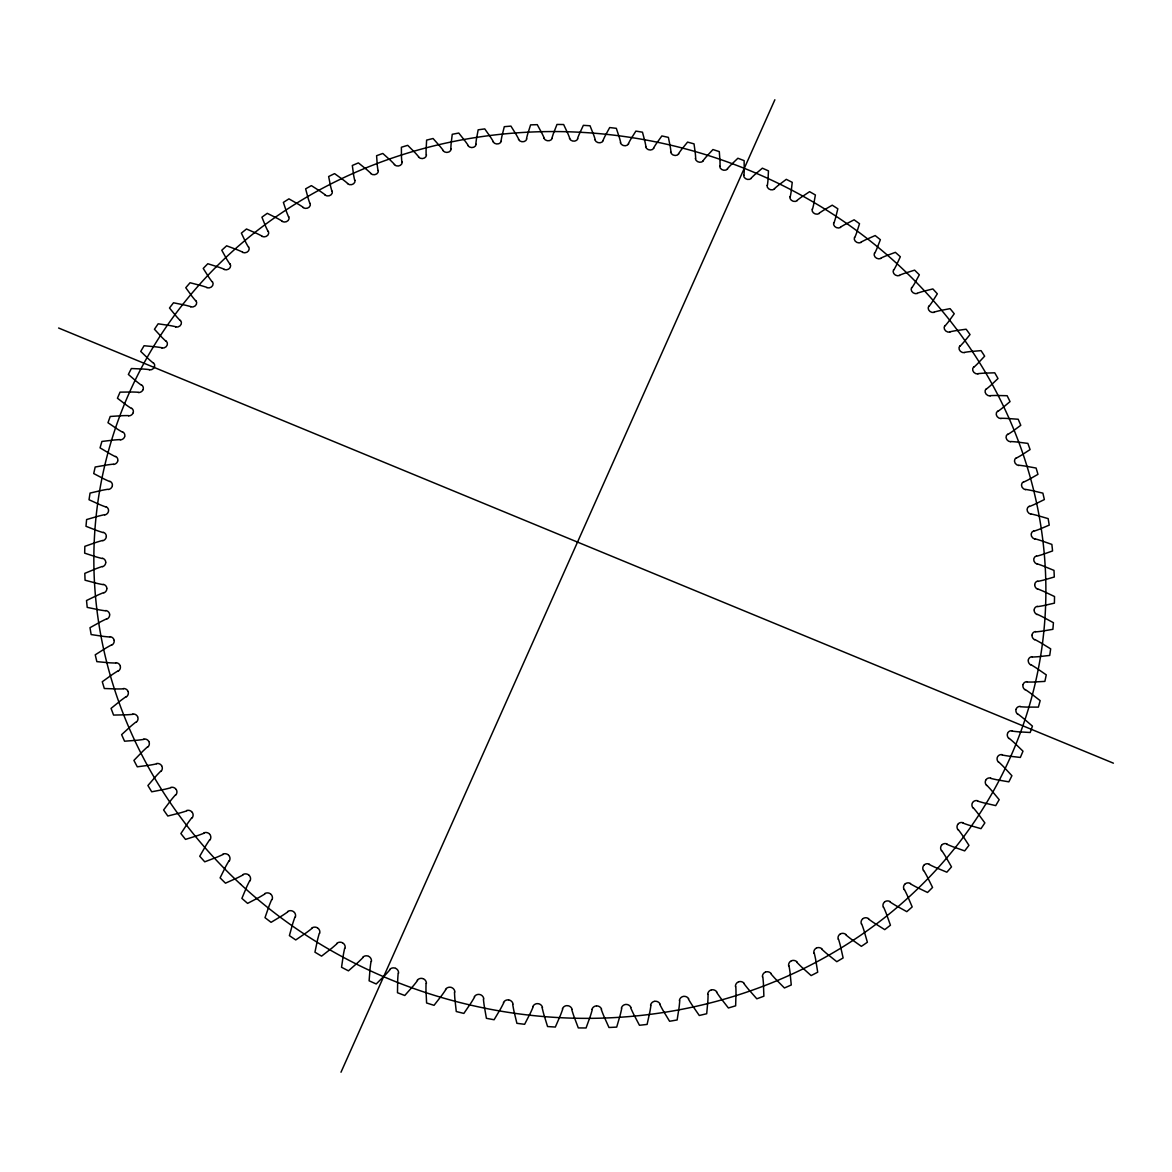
<?xml version="1.0" encoding="UTF-8"?>
<svg xmlns="http://www.w3.org/2000/svg" width="1172" height="1172" viewBox="0 0 1172 1172"><rect width="100%" height="100%" fill="white"/><g stroke="black" fill="none" stroke-linecap="round" stroke-linejoin="round"><path stroke-width="1.5" d="M720.033 166.248L720.048 165.604A140.479 120.848 10.5 0 0 719.989 161.238L719.3 151.627L717.176 150.924L712.942 149.547L706.291 156.74A141.211 121.727 18.3 0 0 703.478 160.168L703.083 160.681M708.078 994.413L708.064 995.262A162.293 160.037 40.4 0 1 707.859 1001.049L706.701 1013.736L701.75 1014.908L699.274 1015.479L691.89 1004.756A161.106 151.701 43.3 0 1 688.799 999.731L688.374 998.984M450.839 148.815L450.854 148.258A140.42 120.775 10.8 0 1 451.103 143.878L452.245 134.297L454.414 133.872L458.765 133.051L465.181 141.153A143.79 124.877 3.1 0 1 467.877 144.962L468.258 145.518M426.051 983.411L426.022 984.26A162.498 159.246 44.1 0 0 425.978 990.106L426.593 1002.983L431.56 1004.551L434.05 1005.312L442.005 995.101A162.571 157.546 -19.5 0 0 445.36 990.281L445.843 989.564M679.745 1000.727L679.687 1001.459A162.117 160.461 34.4 0 1 679.101 1007.334L677.138 1019.962L672.113 1020.841L669.578 1021.252L662.854 1010.118A161.472 152.712 43.9 0 1 660.07 1004.917L659.69 1004.14M743.956 175.243L744 174.599A140.362 120.701 11.3 0 0 744.235 170.248L744.132 160.637L742.052 159.832L737.891 158.249L730.771 165.076A141.504 122.093 19 0 0 727.739 168.343L727.373 168.768M398.187 973.185L398.114 974.035A162.366 159.817 41.9 0 0 397.704 979.865L397.484 992.728L402.348 994.574L404.78 995.482L413.379 985.769A162.498 156.77 -19.5 0 0 417.042 981.169L417.554 980.495M475.832 144.259L475.891 143.614A140.318 120.657 11.6 0 1 476.418 139.278L478.161 129.828L480.359 129.506L484.754 128.905L490.628 137.285A143.292 124.276 3.8 0 1 493.075 141.211L493.427 141.783M767.382 185.425L767.47 184.795A140.274 120.613 12 0 0 767.968 180.473L768.466 170.892L766.444 169.984L762.371 168.182L754.797 174.628A141.841 122.489 19.8 0 0 751.545 177.734L751.149 178.129M650.929 1005.356L650.812 1006.206A161.97 160.74 22.4 0 1 649.859 1011.934L647.105 1024.416L641.992 1025.002L639.443 1025.266L633.407 1013.736A161.795 153.679 44.4 0 1 630.946 1008.389L630.595 1007.598M371.026 961.494L370.909 962.227A162.205 160.3 37.5 0 0 370.132 967.999L369.107 980.803L373.839 982.927L376.212 983.967L385.412 974.811A162.381 155.949 -19.3 0 0 389.353 970.431L389.91 969.786M501.074 140.918L501.177 140.288A140.259 120.584 12.3 0 1 501.968 135.996L504.297 126.693L506.509 126.488L510.933 126.107L516.281 134.736A142.838 123.705 4.6 0 1 518.478 138.75L518.786 139.351M790.236 196.779L790.368 196.149A140.244 120.57 12.8 0 0 791.129 191.871L792.243 182.349L790.265 181.338L786.295 179.345L778.296 185.366A142.222 122.943 20.5 0 0 774.838 188.296L774.34 188.736M621.746 1008.301L621.57 1009.136A161.97 160.754 5 0 1 620.266 1014.791L616.706 1027.097L611.55 1027.375L608.971 1027.492L603.639 1015.626A162.073 154.616 44.9 0 1 601.514 1010.132L601.265 1009.429M526.492 138.794L526.609 138.252A140.23 120.555 13.1 0 1 527.678 134.018L530.594 124.891L532.821 124.803L537.259 124.657L542.05 133.505A142.413 123.192 5.3 0 1 543.998 137.607L544.262 138.223M344.656 948.353L344.539 948.866A162.029 160.652 28.4 0 0 343.396 954.579L341.55 967.266L346.136 969.654L348.436 970.841L358.192 962.241A162.19 155.07 -18.9 0 0 362.397 958.125L362.998 957.509M592.314 1009.502L592.109 1010.22A162.117 160.491 -7.6 0 1 590.41 1015.904L586.073 1027.976L580.887 1027.947L578.294 1027.917L573.723 1015.758A162.293 155.51 45.3 0 1 571.936 1010.147L571.731 1009.429M812.46 209.275L812.636 208.66A140.244 120.57 13.5 0 0 813.676 204.426L815.39 194.992L813.471 193.878L809.603 191.681L801.194 197.277A142.618 123.441 21.3 0 0 797.546 200.016L797.019 200.441M551.997 138.062L552.144 137.52A140.259 120.584 13.8 0 1 553.477 133.374L556.978 124.452L559.205 124.466L563.644 124.54L567.878 133.579A142.032 122.708 6.1 0 1 569.548 137.769L569.782 138.384M319.326 933.234L319.092 934.04A161.956 160.784 12.4 0 0 317.583 939.651L314.946 952.177L319.355 954.828L321.582 956.132L331.852 948.148A161.941 154.147 -18.5 0 0 336.305 944.295L336.95 943.724M562.75 1008.975L562.516 1009.678A162.293 160.066 -13.9 0 1 560.45 1015.245L555.338 1027.053L550.151 1026.716L547.558 1026.526L543.749 1014.117A162.439 156.359 45.6 0 1 542.314 1008.418L542.123 1007.583M833.995 222.87L834.2 222.27A140.288 120.613 14.2 0 0 835.519 218.109L837.833 208.792L835.973 207.576L832.223 205.188L823.433 210.345A143.072 123.983 22 0 0 819.594 212.879L819.038 213.275M577.547 138.545L577.708 138.091A140.318 120.657 14.6 0 1 579.305 134.033L583.363 125.331L585.59 125.477L590.029 125.77L593.691 134.97A141.666 122.284 6.8 0 1 595.098 139.219L595.288 139.849M294.934 917.105L294.685 917.808A162.044 160.623 -3.2 0 0 292.824 923.302L289.396 935.622L293.63 938.508L295.754 939.944L306.493 932.59A161.648 153.195 -17.9 0 0 311.181 929.015L311.855 928.473M854.769 237.55L855.018 236.964A140.362 120.716 15 0 0 856.6 232.876L859.516 223.706L857.714 222.402L854.11 219.823L844.953 224.511A143.541 124.569 22.8 0 0 840.939 226.841L840.353 227.207M533.201 1006.704L532.879 1007.495A162.439 159.539 -17 0 1 530.506 1012.828L524.631 1024.299L519.474 1023.654L516.896 1023.317L513.863 1010.718A162.542 157.165 45.8 0 1 512.794 1004.946L512.706 1004.419M603.038 140.391L603.228 139.951A140.42 120.775 15.3 0 1 605.089 135.996L609.689 127.558L611.901 127.807L616.326 128.334L619.402 137.666A141.358 121.903 7.5 0 1 620.545 141.959L620.691 142.603M271.699 899.569L271.406 900.243A162.219 160.256 -11.8 0 0 269.208 905.604L265.004 917.661L269.033 920.782L271.069 922.32L282.232 915.64A161.297 152.199 -17.4 0 0 287.125 912.343L287.829 911.845M340.993 1072.234L774.868 99.766M503.784 1002.705L503.403 1003.481A162.542 158.938 -18.5 0 1 500.693 1008.653L494.101 1019.743L488.973 1018.805L486.409 1018.307L484.183 1005.576A162.586 157.927 45.6 0 1 483.479 999.745L483.406 998.998M874.722 253.284L875.015 252.698A140.494 120.863 15.7 0 0 876.861 248.698L880.362 239.703L878.634 238.312L875.176 235.557L865.668 239.747A144.039 125.199 23.5 0 0 861.493 241.871L860.893 242.194M249.739 880.67L249.402 881.329A162.381 159.773 -15.9 0 0 246.823 886.633L241.886 898.382L245.695 901.722L247.6 903.378L259.144 897.356A160.901 151.188 -16.7 0 0 264.227 894.368L264.96 893.914M628.353 143.673L628.646 143.116A140.552 120.936 16 0 1 630.741 139.278L635.883 131.103L638.081 131.454L642.476 132.202L644.966 141.651A141.079 121.566 8.3 0 1 645.831 145.987L645.948 146.617M893.811 270L894.133 269.443A140.655 121.053 16.5 0 0 896.243 265.546L900.33 256.756L898.675 255.276L895.364 252.346L885.549 256.038A144.581 125.873 24.3 0 0 881.212 257.943L880.904 258.089M474.616 996.991L474.191 997.724A162.586 158.279 -19.3 0 1 471.144 1002.734L463.863 1013.414L461.329 1012.798L456.274 1011.524L454.853 998.691A162.571 158.616 45.2 0 1 454.516 992.845L454.487 991.981M229.038 860.717L228.613 861.449A162.498 159.202 -18 0 0 225.757 866.474L220.102 877.872L223.676 881.417L225.478 883.175L237.33 877.857A160.447 150.133 -16.1 0 0 242.589 875.176L243.337 874.766M653.537 148.097L653.859 147.54A140.743 121.156 16.8 0 1 656.203 143.819L661.858 135.952L664.041 136.421L668.392 137.388L670.296 146.925A140.845 121.273 9 0 1 670.897 151.276L670.955 151.921M911.948 287.697L912.299 287.155A140.86 121.302 17.2 0 0 914.673 283.375L919.331 274.805L917.764 273.252L914.614 270.146L904.52 273.325A145.152 126.591 25 0 0 900.037 274.995L899.393 275.244M209.729 839.694L209.305 840.309A162.571 158.557 -19 0 0 206.096 845.232L199.738 856.234L203.064 859.955L204.748 861.816L216.879 857.201A159.963 149.064 -15.4 0 0 222.27 854.842L223.061 854.476M678.471 153.766L678.837 153.239A140.962 121.419 17.5 0 1 681.415 149.65L687.568 142.105L691.876 143.277L694.029 143.878L695.318 153.459A140.64 121.038 9.8 0 1 695.655 157.824L695.685 158.469M929.088 306.302L929.484 305.775A141.094 121.595 18 0 0 932.106 302.127L937.322 293.82L935.857 292.194L932.883 288.927L922.511 291.564A145.738 127.338 25.8 0 0 917.896 293L917.31 293.19M191.871 817.704L191.344 818.364A162.586 157.868 -19.5 0 0 187.901 822.993L180.884 833.57L183.96 837.453L185.513 839.386L197.863 835.504A159.436 147.98 -14.7 0 0 203.371 833.468L204.177 833.146M945.159 325.787L945.599 325.274A141.387 121.932 18.7 0 0 948.47 321.773L954.242 313.759L952.865 312.045L950.067 308.632L939.475 310.726A146.354 128.129 26.6 0 0 934.743 311.913L934.143 312.074M175.522 794.821L174.95 795.451A162.542 157.107 -19.5 0 0 171.244 799.861L163.597 809.969L166.395 813.998L167.816 816.02L180.341 812.855A158.865 146.866 -14 0 0 185.952 811.141L186.758 810.878M960.132 346.092L960.601 345.608A141.695 122.313 19.5 0 0 963.706 342.268L970.035 334.562L968.746 332.775L966.153 329.215L955.356 330.738A146.998 128.964 27.3 0 0 950.507 331.676L949.891 331.808M160.725 771.176L160.139 771.777A162.439 156.301 -19.4 0 0 156.169 775.937L147.921 785.533L150.441 789.708L151.73 791.789L164.373 789.371A158.264 145.753 -13.3 0 0 170.057 787.98L170.878 787.745M973.947 367.158L974.445 366.704A142.061 122.752 20.2 0 0 977.77 363.525L984.641 356.171L983.454 354.31L981.052 350.633L970.079 351.585A147.657 129.828 28.1 0 0 965.157 352.259L964.527 352.362M147.555 746.857L146.925 747.414A162.278 155.451 -19.1 0 0 142.72 751.325L133.916 760.394L136.157 764.686L137.3 766.81L150.016 765.126A157.649 144.625 -12.6 0 0 155.744 764.056L156.579 763.895M986.531 388.943L987.058 388.518A142.442 123.221 21 0 0 990.618 385.529L997.987 378.541L996.918 376.622L994.735 372.813L983.616 373.179A148.346 130.722 28.8 0 0 978.605 373.59L977.873 373.678M135.688 722.216L135.366 722.479A162.058 154.543 -18.7 0 0 130.942 726.127L121.624 734.639L123.573 739.019L124.569 741.202L137.3 740.235A156.989 143.497 -11.8 0 0 143.057 739.503L143.892 739.385M997.841 411.401L998.412 411.006A142.867 123.749 21.7 0 0 1002.177 408.193L1010.044 401.6L1009.077 399.637L1007.129 395.711L995.892 395.477A149.034 131.66 29.6 0 0 990.823 395.623L990.179 395.667M126.166 696.593L125.477 697.076A161.78 153.605 -18.2 0 0 120.848 700.46L111.062 708.386L112.732 712.84L113.567 715.067L126.268 714.817A156.316 142.354 -11.1 0 0 132.026 714.407L132.861 714.334M1007.847 434.446L1008.433 434.08A143.336 124.32 22.5 0 0 1012.418 431.472L1020.768 425.304L1019.918 423.282L1018.19 419.254L1006.88 418.433A149.752 132.626 30.4 0 0 1001.752 418.301L1001.005 418.301M118.006 670.882L117.288 671.322A161.443 152.624 -17.6 0 0 112.483 674.413L102.272 681.738L103.634 686.25L104.323 688.506L116.936 688.96A155.612 141.226 -10.3 0 0 122.679 688.887L123.514 688.858M111.443 644.952L110.813 645.289A161.077 151.627 -17 0 0 105.846 648.101L95.24 654.811L96.309 659.367L96.851 661.638L109.333 662.795A154.909 140.113 -9.6 0 0 115.032 663.03L115.867 663.044M1016.476 458.018L1017.106 457.681A143.834 124.935 23.2 0 0 1021.281 455.293L1030.085 449.579L1029.353 447.514L1027.859 443.397L1016.52 441.961A150.47 133.623 31.1 0 0 1011.348 441.551L1010.689 441.522M1023.713 482.058L1024.357 481.751A144.346 125.58 24 0 0 1028.723 479.597L1037.953 474.352L1037.352 472.257L1036.107 468.053L1024.753 466.002A151.203 134.634 31.9 0 0 1019.567 465.313L1018.82 465.24M106.418 618.933L106.037 619.109A160.637 150.587 -16.4 0 0 100.939 621.629L89.995 627.694L90.757 632.279L91.152 634.565L103.458 636.396A154.191 138.999 -8.8 0 0 109.099 636.953L109.919 637.011M103.751 592.578L102.975 592.885A160.168 149.518 -15.7 0 0 97.759 595.098L86.523 600.518L86.977 605.089L87.226 607.389L99.312 609.88A153.459 137.9 -8 0 0 104.879 610.744L105.685 610.846M1029.499 506.48L1030.173 506.216A144.903 126.283 24.7 0 0 1034.715 504.297L1044.355 499.565L1043.871 497.426L1042.875 493.148L1031.55 490.482A151.935 135.674 32.7 0 0 1026.379 489.53L1025.617 489.398M102.301 566.457L101.612 566.691A159.656 148.434 -15 0 0 96.294 568.596L84.809 573.357L84.97 577.928L85.073 580.213L96.895 583.348A152.726 136.816 -7.3 0 0 102.36 584.506L103.165 584.667M1033.807 531.238L1034.51 531.004A145.489 127.016 25.5 0 0 1039.198 529.334L1049.233 525.129L1048.881 522.961L1048.149 518.625L1036.883 515.343A152.668 136.743 33.4 0 0 1031.726 514.098L1030.964 513.937M102.726 540.424L102.037 540.614A159.114 147.335 -14.3 0 0 96.544 542.24L84.853 546.342L84.721 550.884L84.677 553.155L96.192 556.905A151.979 135.747 -6.5 0 0 101.539 558.355L102.33 558.546M1036.605 556.231L1037.323 556.041A146.09 127.792 26.2 0 0 1042.172 554.62L1052.544 550.957L1052.339 548.774L1051.855 544.409L1040.707 540.497A153.4 137.827 34.2 0 0 1035.579 538.973L1034.905 538.798M104.718 514.64L103.912 514.816A158.528 146.222 -13.6 0 0 98.463 516.12L86.611 519.548L86.186 524.045L85.996 526.301L97.188 530.638A151.247 134.707 -5.7 0 0 102.389 532.366L103.165 532.601M1037.865 581.4L1038.597 581.239A146.72 128.612 27 0 0 1043.578 580.096L1054.287 577.005L1054.199 574.793L1053.994 570.398L1042.992 565.886A154.133 138.926 34.9 0 0 1037.909 564.069L1037.249 563.849M107.927 489.251L107.531 489.325A157.912 145.094 -12.9 0 0 102.037 490.306L90.068 493.075L89.365 497.514L89.028 499.741L99.84 504.649A150.514 133.681 -5 0 0 104.894 506.641L105.641 506.919M1037.557 606.642L1038.304 606.525A147.379 129.462 27.7 0 0 1043.402 605.646L1054.404 603.155L1054.448 600.943L1054.522 596.533L1043.695 591.406A154.851 140.025 35.7 0 0 1038.685 589.311L1037.938 589.018M113.552 464.141L112.834 464.215A157.268 143.966 -12.1 0 0 107.223 464.918L95.181 467.013L94.2 471.378L93.731 473.561L104.132 479.011A149.796 132.7 -4.2 0 0 109.025 481.253L109.743 481.575M1035.667 631.884L1036.429 631.811A148.053 130.341 28.5 0 0 1041.63 631.225L1052.881 629.32L1053.071 627.123L1053.423 622.713L1042.816 616.97A155.568 141.153 36.5 0 0 1037.879 614.597L1037.161 614.275M120.306 439.588L119.603 439.617A156.609 142.838 -11.4 0 0 113.992 440.013L101.92 441.448L100.675 445.726L100.059 447.865L110.036 453.828A149.093 131.733 -3.4 0 0 114.724 456.318L115.427 456.67M1032.18 657.038L1032.957 657.009A148.741 131.264 29.3 0 0 1038.231 656.701L1049.716 655.441L1050.039 653.244L1050.669 648.849L1040.326 642.52A156.257 142.281 37.2 0 0 1035.491 639.868L1034.876 639.546M128.481 415.591L127.88 415.591A155.92 141.709 -10.6 0 0 122.298 415.679L110.227 416.47L108.718 420.631L107.985 422.726L117.478 429.172A148.39 130.795 -2.7 0 0 121.991 431.882L122.65 432.263M1027.082 682.016L1027.859 682.031A149.445 132.216 30 0 0 1033.206 682.031L1044.867 681.401L1045.351 679.218L1046.259 674.852L1036.209 667.937A156.945 143.409 38 0 0 1031.507 665.022L1030.803 664.612M138.223 392.239L137.534 392.195A155.217 140.581 -9.9 0 0 132.084 392.005L120.057 392.137L118.299 396.195L117.434 398.231L126.444 405.116A147.716 129.887 -1.9 0 0 130.737 408.046L131.381 408.457M1020.373 706.731L1021.164 706.789A150.162 133.198 30.8 0 0 1026.555 707.082L1038.363 707.126L1038.978 704.958L1040.165 700.636L1030.466 693.15A157.59 144.537 38.7 0 0 1025.896 689.971L1025.222 689.517M149.371 369.59L148.785 369.532A154.499 139.468 -9.1 0 0 143.292 369.034L131.367 368.535L129.359 372.462L128.363 374.439L136.875 381.75A147.042 129.023 -1.2 0 0 140.933 384.87L141.548 385.324M1012.051 731.079L1012.842 731.196A150.895 134.194 31.6 0 0 1018.263 731.797L1030.188 732.5L1030.935 730.376L1032.415 726.113L1023.083 718.07A158.22 145.665 39.4 0 0 1018.688 714.627L1018.029 714.129M161.985 347.747L161.209 347.615A153.766 138.369 -8.4 0 0 155.876 346.853L144.068 345.74L141.841 349.52L140.728 351.424L148.698 359.115A146.397 128.188 -0.4 0 0 152.536 362.441L153.107 362.91M1002.133 754.988L1002.924 755.149A151.627 135.234 32.3 0 0 1008.36 756.057L1020.343 757.434L1021.237 755.354L1022.995 751.179L1014.088 742.594A158.821 146.793 40.2 0 0 1009.854 738.887L1009.224 738.36M175.785 326.724L175.111 326.578A153.034 137.27 -7.6 0 0 169.794 325.523L158.147 323.809L155.671 327.442L154.455 329.259L161.883 337.316A145.782 127.396 0.4 0 0 165.472 340.803L166.014 341.301M990.633 778.355L991.424 778.56A152.36 136.289 33.1 0 0 996.845 779.776L1008.843 781.841L1009.883 779.805L1011.905 775.718L1003.466 766.62A159.392 147.892 40.9 0 0 999.423 762.679L998.822 762.122M190.728 306.581L190.172 306.434A152.301 136.201 -6.8 0 0 184.942 305.101L173.5 302.786L170.819 306.258L169.501 308.016L176.342 316.367A145.196 126.635 1.1 0 0 179.697 320.029L180.195 320.557M977.565 801.091L978.356 801.326A153.093 137.358 33.9 0 0 983.748 802.864L995.717 805.618L996.889 803.64L999.189 799.67L991.234 790.074A159.919 148.991 41.6 0 0 987.425 785.899L986.839 785.299M207.034 287.433L206.404 287.228A151.569 135.146 -6.1 0 0 201.291 285.646L190.084 282.745L187.198 286.056L185.777 287.726L192.047 296.37A144.625 125.917 1.9 0 0 195.138 300.164L195.607 300.706M962.959 823.096L963.736 823.374A153.825 138.457 34.6 0 0 969.083 825.22L980.979 828.663L982.283 826.743L984.861 822.905L977.448 812.855A160.418 150.06 42.3 0 0 973.859 808.446L973.317 807.816M224.262 269.238L223.647 268.989A150.836 134.121 -5.3 0 0 218.768 267.187L207.81 263.744L204.748 266.864L203.225 268.447L208.894 277.354A144.083 125.243 2.6 0 0 211.722 281.28L212.161 281.837M58.6 328.014L1113.4 763.177M946.859 844.265L947.635 844.602A154.558 139.556 35.4 0 0 952.895 846.755L964.673 850.887L966.109 849.041L968.951 845.349L962.109 834.86A160.857 151.115 42.9 0 0 958.755 830.245L958.257 829.586M242.633 252.112L242.121 251.863A150.104 133.11 -4.5 0 0 237.301 249.797L226.636 245.812L223.398 248.757L221.786 250.237L226.841 259.364A143.57 124.613 3.4 0 0 229.404 263.392L229.8 263.978M929.308 864.54L930.055 864.907A155.261 140.669 36.1 0 0 935.227 867.368L946.844 872.188L948.412 870.43L951.503 866.884L945.262 856A161.267 152.14 43.5 0 0 942.171 851.18L941.717 850.491M261.971 236.055L261.4 235.762A149.386 132.128 -3.8 0 0 256.829 233.492L246.486 228.994L243.073 231.748L241.373 233.14L245.827 242.443A143.101 124.027 4.1 0 0 248.112 246.574L248.464 247.175M910.351 883.791L911.084 884.215A155.964 141.797 36.9 0 0 916.138 886.97L927.535 892.463L929.22 890.808L932.56 887.438L926.949 876.173A161.619 153.122 44.1 0 0 924.151 871.192L923.726 870.459M282.291 221.186L281.661 220.819A148.683 131.191 -3 0 0 277.266 218.329L267.26 213.333L263.7 215.882L261.927 217.186L265.766 226.636A142.647 123.485 4.9 0 0 267.773 230.869L268.08 231.47M890.046 901.971L890.749 902.44A156.652 142.925 37.6 0 0 895.672 905.487L906.806 911.655L908.608 910.073L912.182 906.908L907.245 895.305A161.926 154.089 44.6 0 0 904.74 890.149L904.345 889.416M303.372 207.429L302.772 207.019A147.994 130.268 -2.2 0 0 298.552 204.338L288.927 198.859L285.221 201.218L283.375 202.404L286.583 211.986A142.251 122.987 5.6 0 0 288.312 216.278L288.576 216.908M868.452 918.98L869.141 919.478A157.326 144.068 38.4 0 0 873.902 922.818L884.728 929.63L886.633 928.165L890.442 925.206L886.193 913.31A162.175 154.997 45.1 0 0 883.981 908.007L883.644 907.245M325.215 194.86L324.703 194.479A147.32 129.389 -1.5 0 0 320.601 191.534L311.386 185.616L307.547 187.769L305.628 188.853L308.221 198.522A141.871 122.518 6.4 0 0 309.672 202.873L309.891 203.503M845.657 934.729L846.316 935.271A157.956 145.196 39.1 0 0 850.887 938.889L861.361 946.331L863.383 944.984L867.383 942.244L863.867 930.099A162.366 155.876 45.5 0 0 861.977 924.664L861.684 923.873M347.674 183.433L347.264 183.096A146.676 128.539 -0.7 0 0 343.367 179.961L334.562 173.617L330.607 175.551L328.643 176.532L330.592 186.26A141.534 122.122 7.1 0 0 331.764 190.655L331.954 191.3M821.719 949.144L822.348 949.73A158.572 146.31 39.9 0 0 826.729 953.612L836.793 961.685L838.918 960.439L843.122 957.934L840.339 945.57A162.498 156.711 45.7 0 0 838.786 940.032L838.566 939.329M370.894 173.368L370.44 172.943A146.046 127.733 0 0 0 366.763 169.647L358.398 162.893L354.34 164.607L352.318 165.486L353.651 175.243A141.241 121.756 7.9 0 0 354.53 179.653L354.677 180.298M796.755 962.153L797.341 962.783A159.158 147.423 40.6 0 0 801.502 966.929L811.112 975.573L813.324 974.459L817.704 972.203L815.697 959.678A162.571 157.502 45.7 0 0 814.481 954.052L814.276 953.232M394.583 164.49L394.1 163.977A145.445 126.957 0.8 0 0 390.716 160.579L382.805 153.459L378.659 154.953L376.593 155.715L377.296 165.472A140.977 121.434 8.6 0 0 377.897 169.896L377.999 170.555M770.824 973.712L771.381 974.357A159.7 148.522 41.3 0 0 775.307 978.752L784.42 987.967L786.705 986.985L791.261 984.978L790.031 972.35A162.586 158.22 45.5 0 0 789.152 966.636L789.005 965.801M418.77 156.887L418.316 156.359A144.859 126.224 1.5 0 0 415.152 152.799L407.724 145.328L403.49 146.603L401.381 147.262L401.469 156.975A140.743 121.17 9.4 0 0 401.791 161.414L401.85 162.058M443.294 150.485L442.928 150.016A144.303 125.536 2.3 0 0 439.998 146.324L433.069 138.516L428.776 139.571L426.623 140.113L426.095 149.782A140.567 120.95 10.1 0 0 426.125 154.191L426.154 154.836M744.059 983.733L744.572 984.421A160.212 149.606 42 0 0 748.234 989.036L756.804 998.793L759.178 997.943L763.88 996.2L763.426 983.498A162.542 158.894 44.8 0 0 762.913 977.741L762.826 977.009M716.532 992.171L717.015 992.889A160.681 150.661 42.6 0 0 720.399 997.724L728.398 1007.979L730.815 1007.261L735.65 1005.81L736.001 993.08A162.439 159.495 43.3 0 0 735.855 987.293L735.811 986.56M288.913 216.82A4.629 4.014 1 0 1 282.1 221.449M268.417 231.367A4.644 4.043 0.3 0 1 261.883 236.378M248.786 247.043A4.659 4.073 -0.5 0 1 242.56 252.434M230.122 263.832A4.688 4.102 -1.3 0 1 224.218 269.56M212.469 281.676A4.703 4.131 -2.1 0 1 206.917 287.741M195.9 300.53A4.732 4.161 -2.9 0 1 190.714 306.918M180.488 320.352A4.761 4.19 -3.7 0 1 175.697 327.047M166.292 341.081A4.776 4.219 -4.4 0 1 161.912 348.069M153.386 362.675A4.805 4.248 -5.2 0 1 149.43 369.942M141.797 385.075A4.82 4.278 -6 0 1 143.043 389.661M142.881 390.027A4.82 4.278 -6 0 1 138.311 392.576M131.616 408.208A4.849 4.322 -6.8 0 1 133.169 412.749M133.022 413.115A4.849 4.322 -6.8 0 1 128.583 415.928M122.87 431.985A4.878 4.351 -7.6 0 1 124.73 436.467M124.598 436.863A4.878 4.351 -7.6 0 1 120.335 439.925M115.632 456.377A4.908 4.395 -8.4 0 1 117.786 460.772M117.683 461.167A4.908 4.395 -8.4 0 1 113.596 464.478M109.934 481.267A4.922 4.424 -9.2 0 1 112.38 485.574M112.307 485.984A4.922 4.424 -9.2 0 1 108.41 489.53M105.817 506.597A4.952 4.468 -10 0 1 108.542 510.802M108.498 511.212A4.952 4.468 -10 0 1 104.806 514.977M103.312 532.278A4.981 4.498 -10.8 0 1 106.33 536.351M106.3 536.761A4.981 4.498 -10.8 0 1 102.843 540.761M102.447 558.209A4.996 4.542 -11.7 0 1 105.744 562.135M105.758 562.545A4.996 4.542 -11.7 0 1 102.535 566.765M103.268 584.315A5.025 4.571 -12.5 0 1 106.828 588.08M106.872 588.49A5.025 4.571 -12.5 0 1 103.898 592.9M105.773 610.495A5.04 4.615 -13.3 0 1 109.597 614.084M109.655 614.494A5.04 4.615 -13.3 0 1 106.974 619.08M114.153 640.439A5.069 4.644 -14.1 0 1 111.736 645.201M109.992 636.645A5.069 4.644 -14.1 0 1 114.065 640.029M120.335 666.253A5.084 4.688 -14.9 0 1 118.226 671.175M115.911 662.678A5.084 4.688 -14.9 0 1 120.218 665.843M128.202 691.832A5.113 4.717 -15.7 0 1 126.4 696.871M123.529 688.491A5.113 4.717 -15.7 0 1 128.07 691.421M137.769 717.059A5.128 4.761 -16.4 0 1 136.274 722.23M132.861 713.968A5.128 4.761 -16.4 0 1 137.593 716.649M148.991 741.832A5.142 4.791 -17.2 0 1 147.833 747.106M143.863 739.005A5.142 4.791 -17.2 0 1 148.785 741.437M161.839 766.063A5.157 4.835 -18 0 1 161.018 771.41M156.521 763.514A5.157 4.835 -18 0 1 161.619 765.668M176.298 789.635A5.171 4.864 -18.8 0 1 175.829 795.041M170.804 787.379A5.171 4.864 -18.8 0 1 176.049 789.254M192.311 812.445A5.186 4.908 -19.5 0 1 192.193 817.909M186.656 810.497A5.186 4.908 -19.5 0 1 192.047 812.079M209.847 834.405A5.201 4.937 -20.2 0 1 210.066 839.885M204.045 832.779A5.201 4.937 -20.2 0 1 209.554 834.054M228.818 855.413A5.201 4.966 -20.9 0 1 229.39 860.893M222.9 854.11A5.201 4.966 -20.9 0 1 228.496 855.077M249.182 875.367A5.215 4.996 -21.5 0 1 250.105 880.817M243.161 874.415A5.215 4.996 -21.5 0 1 248.845 875.059M270.835 894.177A5.215 5.025 -22.1 0 1 272.124 899.598M264.755 893.577A5.215 5.025 -22.1 0 1 270.483 893.884M293.733 911.772A5.215 5.054 -22.6 0 1 295.359 917.119M287.609 911.508A5.215 5.054 -22.6 0 1 293.352 911.494M317.744 928.048A5.215 5.069 -22.9 0 1 319.722 933.308M311.606 928.151A5.215 5.069 -22.9 0 1 317.363 927.799M342.81 942.962A5.215 5.098 -23.1 0 1 345.125 948.104M336.686 943.416A5.215 5.098 -23.1 0 1 342.4 942.728M368.814 956.411A5.215 5.113 -22.8 0 1 371.451 961.421M362.719 957.216A5.215 5.113 -22.8 0 1 368.389 956.206M395.653 968.336A5.215 5.142 -21.7 0 1 398.597 973.199M389.617 969.508A5.215 5.142 -21.7 0 1 395.213 968.16M423.195 978.708A5.201 5.157 -18.6 0 1 426.447 983.396M417.247 980.232A5.201 5.157 -18.6 0 1 422.755 978.561M451.352 987.454A5.201 5.171 -8.5 0 1 454.883 991.952M445.507 989.329A5.201 5.171 -8.5 0 1 450.898 987.337M474.279 996.771A5.186 5.171 21.9 0 1 479.524 994.457M479.993 994.559A5.186 5.171 21.9 0 1 483.802 998.837M503.433 1002.514A5.201 5.157 41.3 0 1 508.516 999.892M508.985 999.965A5.201 5.157 41.3 0 1 513.058 1004.023M532.85 1006.543A5.201 5.142 46.7 0 1 537.743 1003.613M538.212 1003.657A5.201 5.142 46.7 0 1 542.519 1007.481M562.384 1008.828A5.215 5.128 48.6 0 1 567.072 1005.62M567.541 1005.649A5.215 5.128 48.6 0 1 572.082 1009.195M591.933 1009.37A5.215 5.113 49.2 0 1 596.387 1005.898M596.87 1005.898A5.215 5.113 49.2 0 1 601.602 1009.18M621.365 1008.184A5.215 5.084 49.2 0 1 625.584 1004.463M626.038 1004.433A5.215 5.084 49.2 0 1 630.961 1007.422M650.548 1005.283A5.215 5.069 49 0 1 654.503 1001.313M654.958 1001.254A5.215 5.069 49 0 1 660.041 1003.95M679.364 1000.668A5.215 5.04 48.6 0 1 683.042 996.478M683.496 996.39A5.215 5.04 48.6 0 1 688.711 998.778M707.683 994.369A5.215 5.01 48 0 1 711.082 989.974M711.521 989.857A5.215 5.01 48 0 1 716.854 991.952M735.415 986.443A5.201 4.981 47.4 0 1 738.507 981.858M738.946 981.711A5.201 4.981 47.4 0 1 744.352 983.484M762.43 976.906A5.201 4.952 46.8 0 1 765.213 972.174M765.638 971.998A5.201 4.952 46.8 0 1 771.117 973.449M788.624 965.831A5.186 4.922 46.1 0 1 791.085 960.952M791.496 960.762A5.186 4.922 46.1 0 1 797.019 961.875M813.895 953.276A5.171 4.878 45.3 0 1 816.034 948.265M816.43 948.045A5.171 4.878 45.3 0 1 821.968 948.851M838.17 939.299A5.157 4.849 44.6 0 1 839.958 934.172M840.339 933.938A5.157 4.849 44.6 0 1 845.876 934.421M861.317 923.961A5.142 4.82 43.8 0 1 862.782 918.76M863.134 918.496A5.142 4.82 43.8 0 1 868.657 918.658M883.292 907.348A5.128 4.776 43 0 1 884.421 902.088M884.757 901.81A5.128 4.776 43 0 1 890.222 901.649M904.008 889.548A5.113 4.747 42.3 0 1 904.784 884.23M905.106 883.937A5.113 4.747 42.3 0 1 910.512 883.454M923.389 870.62A5.098 4.703 41.5 0 1 923.844 865.288M924.137 864.98A5.098 4.703 41.5 0 1 929.455 864.189M941.394 850.667A5.069 4.673 40.7 0 1 941.497 845.334M941.775 844.997A5.069 4.673 40.7 0 1 946.976 843.913M957.949 829.776A5.054 4.629 39.9 0 1 957.729 824.458M957.978 824.106A5.054 4.629 39.9 0 1 963.062 822.729M973.024 808.021A5.04 4.6 39.1 0 1 972.467 802.747M972.701 802.395A5.04 4.6 39.1 0 1 977.638 800.725M986.575 785.518A5.01 4.556 38.3 0 1 985.696 780.288M985.901 779.922A5.01 4.556 38.3 0 1 990.677 778.003M998.573 762.357A4.981 4.512 37.5 0 1 997.387 757.2M997.562 756.819A4.981 4.512 37.5 0 1 1002.163 754.636M1008.989 738.609A4.966 4.483 36.6 0 1 1007.495 733.54M1007.642 733.159A4.966 4.483 36.6 0 1 1012.051 730.727M1017.809 714.393A4.937 4.439 35.8 0 1 1016.021 709.426M1016.153 709.045A4.937 4.439 35.8 0 1 1020.343 706.364M1025.017 689.795A4.908 4.41 35 0 1 1022.951 684.946M1023.053 684.551A4.908 4.41 35 0 1 1027.038 681.65M1030.628 664.89A4.893 4.366 34.2 0 1 1028.284 660.188M1028.357 659.792A4.893 4.366 34.2 0 1 1032.107 656.686M1034.627 639.795A4.864 4.336 33.4 0 1 1032.019 635.224M1032.063 634.828A4.864 4.336 33.4 0 1 1035.579 631.532M1037.015 614.567A4.835 4.307 32.6 0 1 1034.158 610.173M1034.187 609.777A4.835 4.307 32.6 0 1 1037.454 606.29M1037.821 589.326A4.82 4.263 31.8 0 1 1034.729 585.106M1034.729 584.696A4.82 4.263 31.8 0 1 1037.733 581.063M1037.059 564.142A4.791 4.234 31 0 1 1036.458 555.909M1034.744 539.091A4.761 4.205 30.3 0 1 1033.645 530.916M1030.906 514.259A4.747 4.175 29.5 0 1 1029.324 506.172M1025.573 489.72A4.717 4.146 28.7 0 1 1023.508 481.751M1018.79 465.562A4.703 4.117 27.9 0 1 1016.271 457.725M1010.601 441.829A4.673 4.087 27.1 0 1 1007.612 434.167M1001.02 418.624A4.659 4.058 26.3 0 1 997.592 411.138M990.12 395.99A4.629 4.029 25.5 0 1 986.267 388.708M977.931 373.985A4.615 3.999 24.8 0 1 973.668 366.924M964.512 352.684A4.6 3.985 24 0 1 959.853 345.872M949.906 332.145A4.585 3.956 23.2 0 1 944.866 325.582M934.172 312.397A4.556 3.941 22.4 0 1 928.781 306.112M917.368 293.513A4.542 3.926 21.7 0 1 911.626 287.521M899.539 275.537A4.527 3.912 20.9 0 1 893.489 269.853M880.758 258.514A4.527 3.897 20.1 0 1 874.4 253.137M861.083 242.472A4.512 3.882 19.4 0 1 854.432 237.433M840.558 227.456A4.498 3.868 18.6 0 1 833.658 222.768M819.257 213.524A4.483 3.853 17.9 0 1 812.123 209.187M797.253 200.676A4.483 3.853 17.1 0 1 789.884 196.706M774.589 188.97A4.483 3.838 16.3 0 1 767.03 185.381M751.34 178.408A4.468 3.838 15.6 0 1 743.605 175.199M727.578 169.046A4.468 3.824 14.8 0 1 719.681 166.234M703.361 160.872A4.468 3.824 14 0 1 695.333 158.469M678.749 153.942A4.468 3.824 13.3 0 1 670.618 151.935M653.83 148.258A4.468 3.824 12.5 0 1 645.596 146.661M628.661 143.819A4.468 3.824 11.8 0 1 620.354 142.647M603.287 140.669A4.468 3.824 11 0 1 594.951 139.922M577.825 138.809A4.468 3.838 10.3 0 1 569.46 138.472M552.305 138.237A4.483 3.838 9.5 0 1 543.94 138.325M526.814 138.955A4.483 3.853 8.7 0 1 518.463 139.483M501.411 140.977A4.498 3.853 8 0 1 493.119 141.929M476.184 144.303A4.498 3.868 7.2 0 1 467.95 145.68M451.191 148.932A4.512 3.882 6.4 0 1 443.06 150.734M426.505 154.851A4.527 3.897 5.7 0 1 418.492 157.077M402.201 162.058A4.542 3.912 4.9 0 1 394.319 164.695M378.351 170.526A4.556 3.926 4.1 0 1 370.645 173.588M355.028 180.268A4.571 3.956 3.4 0 1 347.498 183.726M332.291 191.241A4.585 3.97 2.6 0 1 324.981 195.094M310.243 203.43A4.6 3.999 1.8 0 1 303.167 207.678M240.597 884.245A477.81 441.448 13.1 0 0 1032.21 695.465A477.81 441.448 13.1 0 0 436.79 145.167A477.81 441.448 13.1 0 0 240.597 884.245"/></g></svg>
